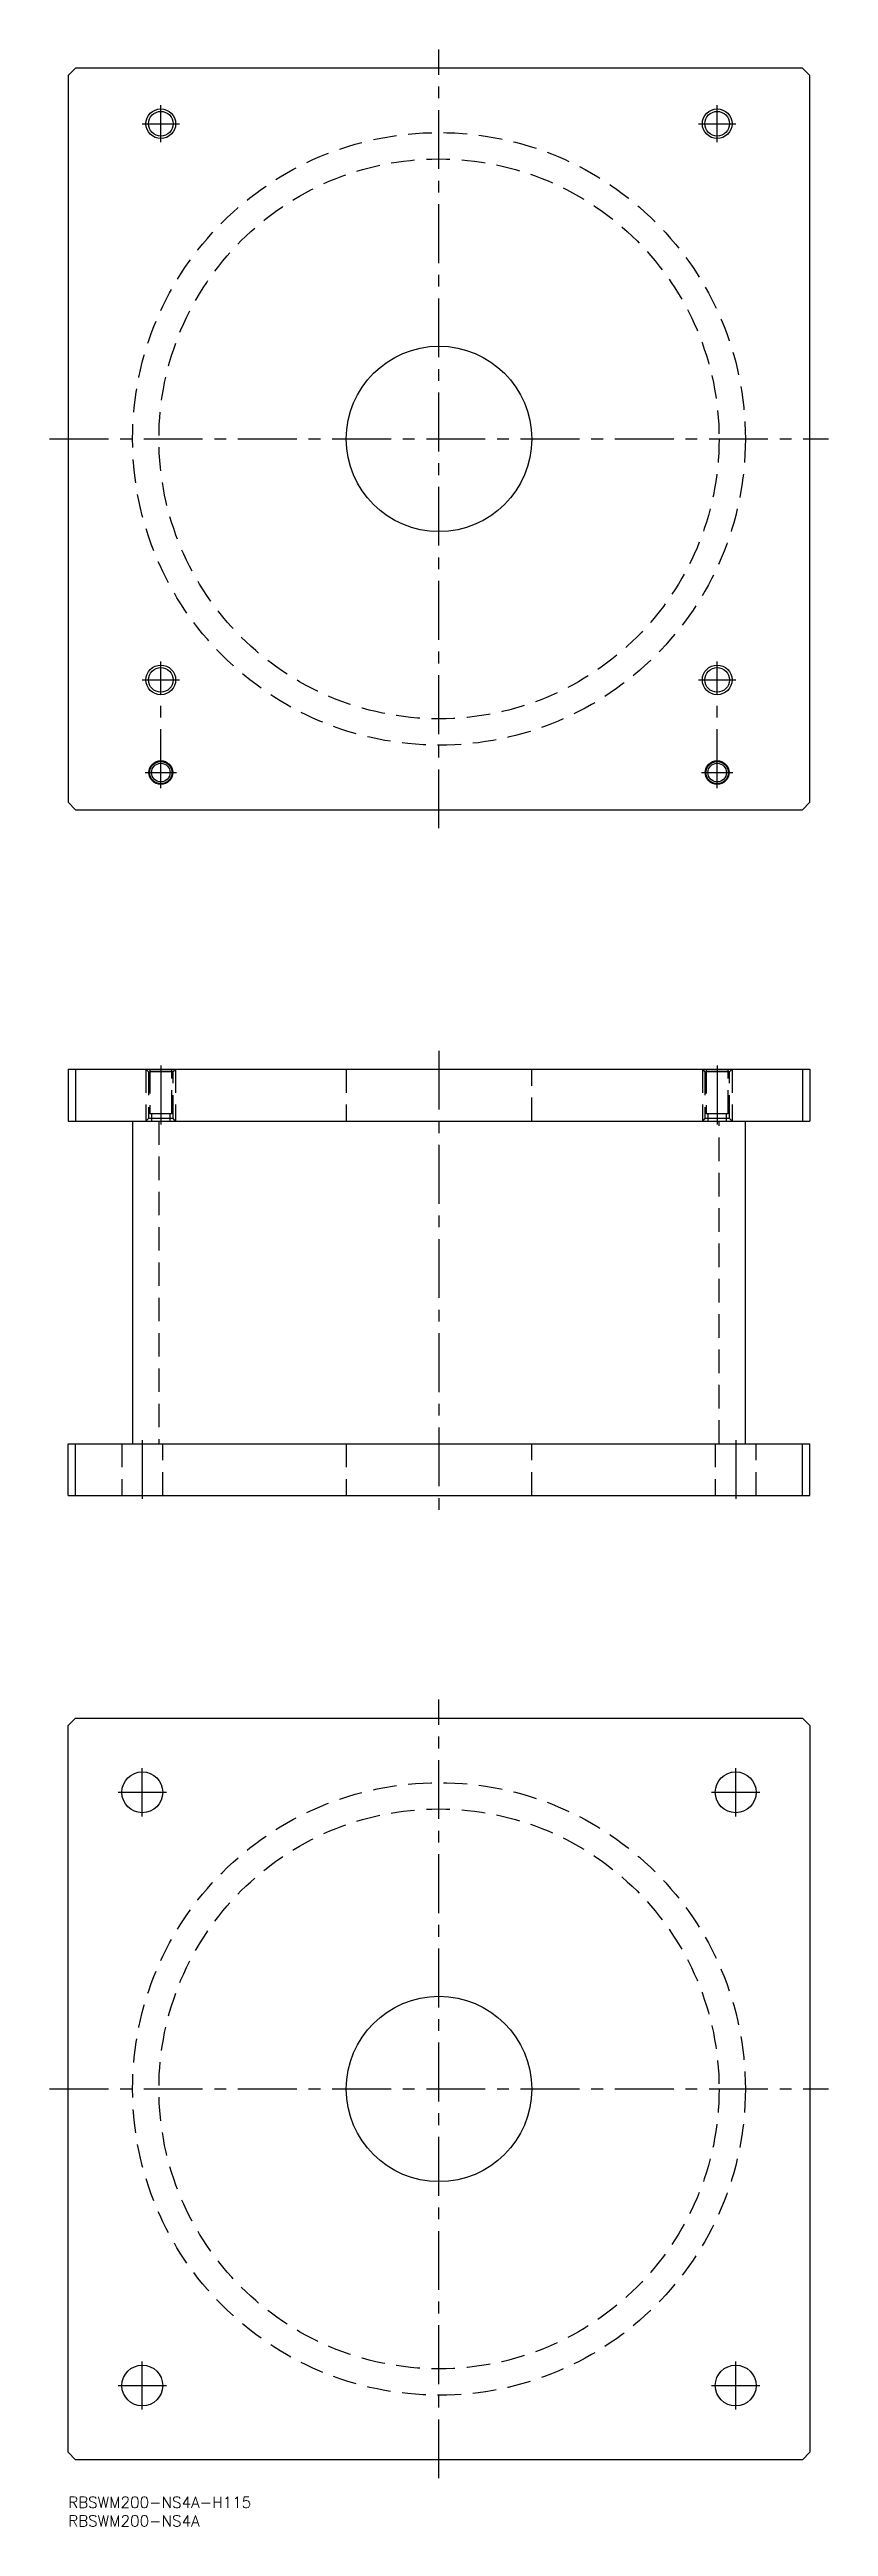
# Model space of a CAD drawing. Extents: x -5 to 205, y -8 to 660.
import ezdxf

# ---------------------------------------------------------------- set-up
doc = ezdxf.new("R2010")
doc.units = 0
doc.header["$LTSCALE"] = 0.5
doc.linetypes.add('CENTER', pattern=[50.8, 31.75, -6.35, 6.35, -6.35])
doc.linetypes.add('DASHED', pattern=[19.05, 12.7, -6.35])
for name, color, linetype in [('MSM_CENTER', 1, 'CENTER'), ('MSM_CONTINUOUS', 7, 'CONTINUOUS'), ('MSM_DASHED', 4, 'DASHED'), ('MSM_NARROW', 5, 'CONTINUOUS'), ('MSM_PART_NUMBER', 7, 'CONTINUOUS')]:
    doc.layers.add(name, color=color, linetype=linetype)
doc.styles.get("Standard").update_dxf_attribs({"font": 'txt.shx', "height": 3, "bigfont": 'bigfont.shx'})

msp = doc.modelspace()

# ---------------------------------------------------------------- linework, layer by layer
at = {"layer": 'MSM_CENTER'}
for p, q in [((100, 450), (100, 660)), ((25, 635), (25, 645)), ((175, 635), (175, 645)), ((20, 640), (30, 640)), ((170, 640), (180, 640)), ((-5, 555), (205, 555)), ((25, 460.8), (25, 495)), ((175, 460.8), (175, 495)), ((20, 490), (30, 490)), ((170, 490), (180, 490)), ((20.8, 465), (29.2, 465)), ((170.8, 465), (179.2, 465)), ((100, 390), (100, 265)), ((25, 386), (25, 370)), ((175, 386), (175, 370)), ((20, 285), (20, 269)), ((180, 285), (180, 269)), ((100, 5), (100, 215)), ((20, 183.5), (20, 196.5)), ((180, 183.5), (180, 196.5)), ((13.5, 190), (26.5, 190)), ((173.5, 190), (186.5, 190)), ((-5, 110), (205, 110)), ((20, 23.5), (20, 36.5)), ((180, 23.5), (180, 36.5)), ((13.5, 30), (26.5, 30)), ((173.5, 30), (186.5, 30))]:
    msp.add_line(p, q, dxfattribs=at)
at = {"layer": 'MSM_CONTINUOUS'}
for p, q in [((2, 655), (0, 653)), ((198, 655), (2, 655)), ((200, 653), (198, 655)), ((0, 653), (0, 457)), ((200, 457), (200, 653)), ((0, 457), (2, 455)), ((2, 455), (198, 455)), ((198, 455), (200, 457)), ((0, 385), (0, 371)), ((0, 385), (200, 385)), ((2, 385), (2, 371)), ((198, 385), (198, 371)), ((200, 385), (200, 371)), ((0, 371), (200, 371)), ((17.4, 371), (17.4, 284)), ((182.6, 284), (182.6, 371)), ((0, 270), (0, 284)), ((0, 284), (200, 284)), ((2, 270), (2, 284)), ((198, 270), (198, 284)), ((200, 270), (200, 284)), ((0, 270), (200, 270)), ((0, 208), (2, 210)), ((0, 12), (0, 208)), ((2, 210), (198, 210)), ((198, 210), (200, 208)), ((200, 208), (200, 12)), ((2, 10), (0, 12)), ((198, 10), (2, 10)), ((200, 12), (198, 10))]:
    msp.add_line(p, q, dxfattribs=at)
for centre, radius in [((25, 640), 3.3235), ((175, 640), 3.3235), ((100, 555), 25), ((25, 490), 3.3235), ((175, 490), 3.3235), ((25, 465), 3.2), ((25, 465), 3), ((175, 465), 3.2), ((175, 465), 3), ((25, 465), 2.5), ((175, 465), 2.5), ((20, 190), 5.5), ((180, 190), 5.5), ((100, 110), 25), ((20, 30), 5.5), ((180, 30), 5.5)]:
    msp.add_circle(centre, radius, dxfattribs=at)
at = {"layer": 'MSM_DASHED'}
for p, q in [((21, 385), (21.6765, 384.3235)), ((21, 385), (21, 371)), ((21.6765, 384.3235), (21.6765, 371.6765)), ((28.3235, 384.3235), (21.6765, 384.3235)), ((21.8, 385), (22, 384.8)), ((22, 384.8), (22, 373)), ((28, 384.8), (22, 384.8)), ((28, 384.8), (28.2, 385)), ((28, 373), (28, 384.8)), ((28.3235, 384.3235), (29, 385)), ((28.3235, 371.6765), (28.3235, 384.3235)), ((29, 385), (29, 371)), ((75, 385), (75, 371)), ((125, 371), (125, 385)), ((171, 385), (171.6765, 384.3235)), ((171, 385), (171, 371)), ((171.6765, 384.3235), (171.6765, 371.6765)), ((178.3235, 384.3235), (171.6765, 384.3235)), ((171.8, 385), (172, 384.8)), ((172, 384.8), (172, 373)), ((178, 384.8), (172, 384.8)), ((178, 384.8), (178.2, 385)), ((178, 373), (178, 384.8)), ((178.3235, 384.3235), (179, 385)), ((178.3235, 371.6765), (178.3235, 384.3235)), ((179, 385), (179, 371)), ((21.6765, 371.6765), (21, 371)), ((28.3235, 371.6765), (21.6765, 371.6765)), ((28, 373), (22, 373)), ((22.5, 373), (22.5, 371)), ((24.5, 371), (24.5, 284)), ((27.5, 371), (27.5, 373)), ((29, 371), (28.3235, 371.6765)), ((171.6765, 371.6765), (171, 371)), ((178.3235, 371.6765), (171.6765, 371.6765)), ((178, 373), (172, 373)), ((172.5, 373), (172.5, 371)), ((175.5, 284), (175.5, 371)), ((177.5, 371), (177.5, 373)), ((179, 371), (178.3235, 371.6765)), ((14.5, 284), (14.5, 270)), ((25.5, 270), (25.5, 284)), ((75, 284), (75, 270)), ((125, 270), (125, 284)), ((174.5, 284), (174.5, 270)), ((185.5, 270), (185.5, 284))]:
    msp.add_line(p, q, dxfattribs=at)
for centre, radius in [((100, 555), 82.6), ((100, 555), 75.5), ((100, 110), 82.6), ((100, 110), 75.5)]:
    msp.add_circle(centre, radius, dxfattribs=at)
at = {"layer": 'MSM_NARROW'}
for centre in [(25, 640), (175, 640), (25, 490), (175, 490)]:
    msp.add_circle(centre, 4, dxfattribs=at)

# ---------------------------------------------------------------- texts
at = {"layer": 'MSM_PART_NUMBER'}
for s, p in [('RBSWM200-NS4A-H115', (0, -3)), ('RBSWM200-NS4A', (0, -8))]:
    msp.add_text(s, height=3, dxfattribs=at).set_placement(p)

doc.saveas('drawing.dxf')
